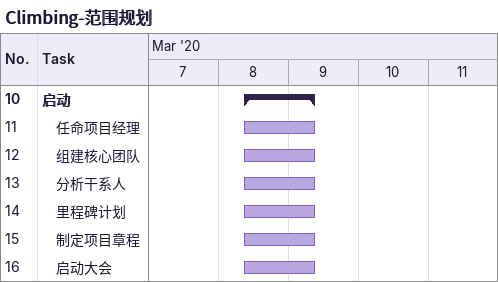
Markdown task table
Climbing-范围规划

| ID | Level | Task | Start | Finish |
|---|---|---|---|---|
| 10 | 1 | **启动** | 2020-03-08 | 2020-03-09 |
| 11 | 2 | 任命项目经理 | 2020-03-08 | 2020-03-09 |
| 12 | 2 | 组建核心团队 | 2020-03-08 | 2020-03-09 |
| 13 | 2 | 分析干系人 | 2020-03-08 | 2020-03-09 |
| 14 | 2 | 里程碑计划 | 2020-03-08 | 2020-03-09 |
| 15 | 2 | 制定项目章程 | 2020-03-08 | 2020-03-09 |
| 16 | 2 | 启动大会 | 2020-03-08 | 2020-03-09 |
